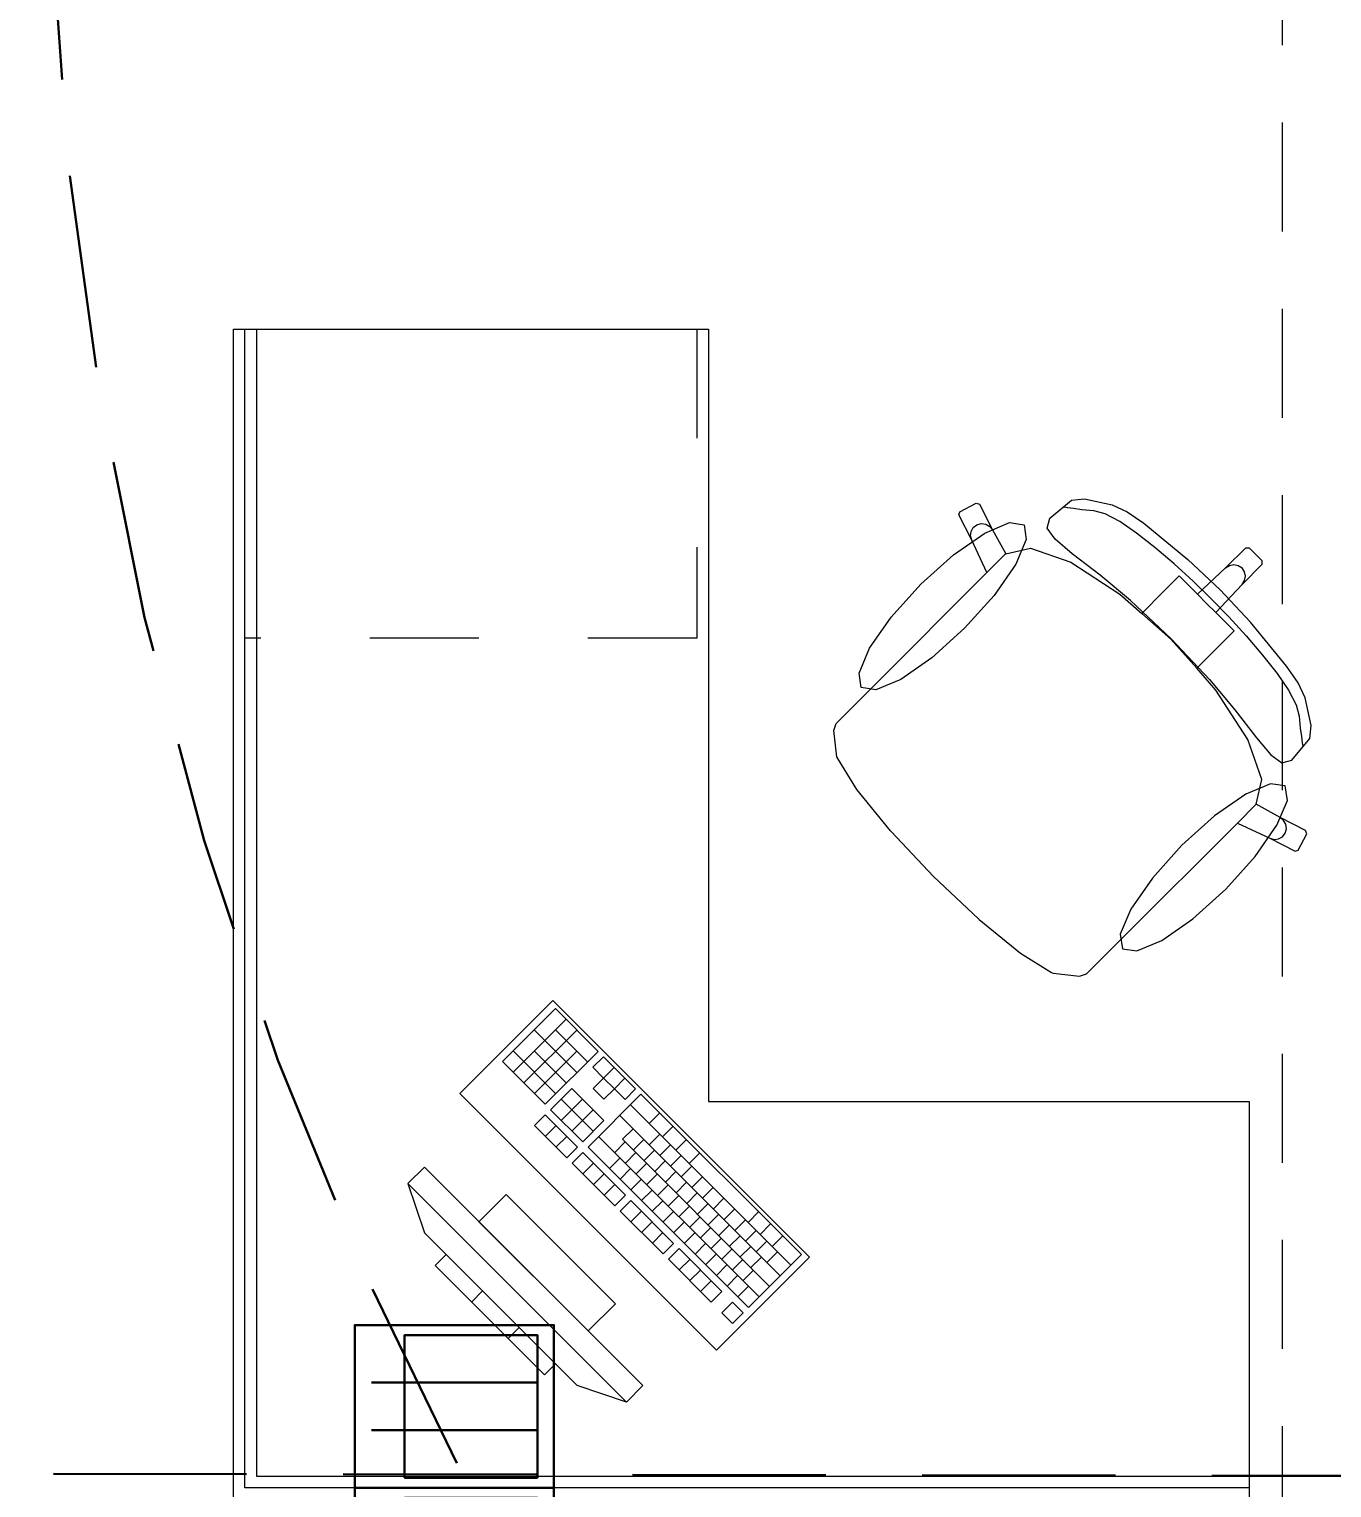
# Model space of a CAD drawing. Header units: inches. Extents: x -19 to 5698, y -728 to 92.
# Drawn here: x 113.947 to 115.634, y 12.101 to 13.99 of the extents above; entities that cross this region are included whole.
import ezdxf

# ---------------------------------------------------------------- set-up
doc = ezdxf.new("R2010")
doc.units = ezdxf.units.IN
doc.header["$MEASUREMENT"] = 0
for name, pattern in [('HIDDEN', [0.375, 0.25, -0.125]), ('Hidden Line', [0.195611, 0.141111, -0.0545]), ('Rayas', [0.282222, 0.141111, -0.141111])]:
    doc.linetypes.add(name, pattern=pattern)
doc.layers.get('0').update_dxf_attribs({"color": 61})
doc.layers.add('00 conduct tomacorr', color=120, linetype='HIDDEN', lineweight=30)
doc.layers.add('08 _ STR _ EXT _ 09 Vigas', color=251, linetype='Continuous')
doc.layers.add('Interior - Mobiliario', color=7, linetype='Continuous')

# ---------------------------------------------------------------- blocks, each defined once
blk = doc.blocks.new('CAJA POP UP 6 MODULOS')
at = {"layer": '00 conduct tomacorr', "linetype": 'Continuous'}
for p, q in [((-0.095, -0.165), (-0.095, -0.0151)), ((-0.052, -0.165), (-0.052, -0.0151)), ((0.052, -0.165), (0.052, -0.0151)), ((0.095, -0.165), (0.095, -0.0151)), ((0, -0.165), (0, -0.18))]:
    blk.add_line(p, q, dxfattribs=at)
for points in [[(-0.147, 0), (0.147, 0), (0.147, -0.18), (-0.147, -0.18)], [(0, 0), (0.147, 0), (0.147, -0.18), (0, -0.18)]]:
    blk.add_lwpolyline(points, close=True, dxfattribs=at)
for points in [[(-0.138, -0.045), (-0.009, -0.045), (-0.009, -0.165), (-0.138, -0.165), (-0.138, -0.045)], [(0.009, -0.045), (0.138, -0.045), (0.138, -0.165), (0.009, -0.165), (0.009, -0.045)]]:
    blk.add_lwpolyline(points, dxfattribs=at)
at = {"color": 1, "insert": (-0.1807, -0.168), "char_height": 0.05, "attachment_point": 1, "rotation": 180}
blk.add_mtext_dynamic_manual_height_columns('{\\fVerdana|b0|i0|c0|p34;2T}', width=0.000481, gutter_width=0.1561, heights=[0], dxfattribs=at)

msp = doc.modelspace()

# ---------------------------------------------------------------- linework, layer by layer
at = {"layer": '00 conduct tomacorr'}
msp.add_line((106.4788, 12.1324), (120.8975, 12.1077, 0.0001), dxfattribs=at)
msp.add_arc((118.7198, 14.3075), 4.7471, 149.9239, 207.6939, dxfattribs=at)
at = {"layer": '08 _ STR _ EXT _ 09 Vigas', "color": 251, "linetype": 'Hidden Line', "lineweight": 13, "true_color": 0x636466}
msp.add_line((115.57, 7.7), (115.57, 16.9), dxfattribs=at)
at = {"layer": 'Interior - Mobiliario', "color": 175, "linetype": 'Continuous', "lineweight": 13}
for p, q in [((114.2118, 13.6013), (114.2418, 13.6013)), ((114.2118, 12.1163), (114.2118, 13.6013)), ((114.2418, 13.6013), (114.2418, 12.1163)), ((115.1522, 13.3651), (115.1736, 13.3759)), ((115.1736, 13.3759), (115.1777, 13.3746)), ((115.1777, 13.3746), (115.1946, 13.3415)), ((115.269, 13.3566), (115.2969, 13.3798)), ((115.2916, 13.3701), (115.2871, 13.3709)), ((115.2969, 13.3798), (115.3136, 13.3816)), ((115.3136, 13.3816), (115.3498, 13.3739)), ((115.3498, 13.3739), (115.369, 13.3649)), ((115.1509, 13.3611), (115.1522, 13.3651)), ((115.1679, 13.328), (115.1509, 13.3611)), ((115.2656, 13.3437), (115.269, 13.3566)), ((115.2996, 13.3693), (115.2916, 13.3701)), ((115.3104, 13.3673), (115.2996, 13.3693)), ((115.3258, 13.3661), (115.3104, 13.3673)), ((115.3405, 13.3622), (115.3258, 13.3661)), ((115.3594, 13.3523), (115.3405, 13.3622)), ((115.3812, 13.3374), (115.3594, 13.3523)), ((115.369, 13.3649), (115.3907, 13.35)), ((115.1663, 13.3336), (115.167, 13.3394)), ((115.1679, 13.328), (115.1663, 13.3336)), ((115.167, 13.3394), (115.1698, 13.3445)), ((115.1698, 13.3445), (115.1744, 13.3481)), ((115.1744, 13.3481), (115.18, 13.3497)), ((115.18, 13.3497), (115.1859, 13.349)), ((115.1859, 13.349), (115.191, 13.3461)), ((115.191, 13.3461), (115.1946, 13.3415)), ((115.1946, 13.3415), (115.2119, 13.3105)), ((115.2756, 13.3293), (115.2656, 13.3437)), ((115.405, 13.3188), (115.3812, 13.3374)), ((115.3907, 13.35), (115.4474, 13.3032)), ((115.1875, 13.2862), (115.1679, 13.328)), ((115.2119, 13.3105), (115.2439, 13.3179)), ((115.2439, 13.3179), (115.2959, 13.2996)), ((115.2979, 13.3107), (115.2756, 13.3293)), ((115.4298, 13.2977), (115.405, 13.3188)), ((115.4965, 13.2923), (115.5226, 13.3184)), ((115.5226, 13.3184), (115.5269, 13.3184)), ((115.5269, 13.3184), (115.5354, 13.3098)), ((115.2117, 13.3104), (115.1875, 13.2862)), ((115.2117, 13.3104), (115.2119, 13.3105)), ((115.2959, 13.2996), (115.3597, 13.2582)), ((115.3341, 13.2828), (115.2979, 13.3107)), ((115.4544, 13.2751), (115.4298, 13.2977)), ((115.4474, 13.3032), (115.4896, 13.2641)), ((115.4965, 13.2923), (115.5014, 13.2956)), ((115.5014, 13.2956), (115.5071, 13.2967)), ((115.5071, 13.2967), (115.5129, 13.2955)), ((115.5129, 13.2955), (115.5178, 13.2922)), ((115.5179, 13.271), (115.544, 13.2971)), ((115.5439, 13.3013), (115.5354, 13.3098)), ((115.544, 13.2971), (115.5439, 13.3013)), ((115.0396, 13.1383), (115.1875, 13.2862)), ((115.3734, 13.2501), (115.3341, 13.2828)), ((115.4152, 13.2608), (115.4364, 13.282)), ((115.4364, 13.282), (115.46, 13.2583)), ((115.46, 13.2583), (115.4965, 13.2923)), ((115.521, 13.2873), (115.5178, 13.2922)), ((115.5222, 13.2816), (115.521, 13.2873)), ((115.5211, 13.2758), (115.5222, 13.2816)), ((115.3597, 13.2582), (115.3878, 13.2334)), ((115.3878, 13.2334), (115.4152, 13.2608)), ((115.4779, 13.2523), (115.4544, 13.2751)), ((115.46, 13.2583), (115.4719, 13.2464)), ((115.4839, 13.2344), (115.5179, 13.271)), ((115.5287, 13.2219), (115.4896, 13.2641)), ((115.5179, 13.271), (115.5211, 13.2758)), ((115.4261, 13.2006), (115.3734, 13.2501)), ((115.4839, 13.2344), (115.4719, 13.2464)), ((115.4779, 13.2523), (115.5007, 13.2288)), ((115.3878, 13.2334), (115.4257, 13.2001)), ((115.5075, 13.2108), (115.4839, 13.2344)), ((115.5007, 13.2288), (115.5232, 13.2042)), ((115.5755, 13.1652), (115.5287, 13.2219)), ((115.4864, 13.1897), (115.5075, 13.2108)), ((115.5232, 13.2042), (115.5444, 13.1795)), ((115.459, 13.1623), (115.4257, 13.2001)), ((115.4261, 13.2006), (115.4756, 13.1478)), ((115.459, 13.1623), (115.4864, 13.1897)), ((115.5444, 13.1795), (115.563, 13.1557)), ((115.5904, 13.1435), (115.5755, 13.1652)), ((115.4838, 13.1341), (115.459, 13.1623)), ((115.4756, 13.1478), (115.5083, 13.1085)), ((115.563, 13.1557), (115.5778, 13.1338)), ((115.0141, 13.1128), (115.0396, 13.1383)), ((115.5251, 13.0703), (115.4838, 13.1341)), ((115.5778, 13.1338), (115.5878, 13.115)), ((115.5994, 13.1242), (115.5904, 13.1435)), ((114.9922, 13.0909), (115.0141, 13.1128)), ((115.5083, 13.1085), (115.5363, 13.0724)), ((115.5878, 13.115), (115.5917, 13.1002)), ((115.6072, 13.0881), (115.5994, 13.1242)), ((114.9893, 13.0816), (114.9922, 13.0909)), ((115.5917, 13.1002), (115.5928, 13.0848)), ((115.6053, 13.0713), (115.6072, 13.0881)), ((114.9933, 13.0477), (114.9893, 13.0816)), ((115.5435, 13.0184), (115.5251, 13.0703)), ((115.5363, 13.0724), (115.5549, 13.0501)), ((115.5821, 13.0435), (115.6053, 13.0713)), ((115.5928, 13.0848), (115.5949, 13.0741)), ((115.5949, 13.0741), (115.5957, 13.066)), ((115.5549, 13.0501), (115.5692, 13.0401)), ((115.5957, 13.066), (115.5965, 13.0615)), ((114.9942, 13.0455), (114.9933, 13.0477)), ((115.0191, 13.0055), (114.9942, 13.0455)), ((115.5692, 13.0401), (115.5821, 13.0435)), ((115.536, 12.9864), (115.5435, 13.0184)), ((115.0627, 12.9518), (115.0191, 13.0055)), ((115.536, 12.9862), (115.5117, 12.962)), ((115.536, 12.9862), (115.536, 12.9864)), ((115.567, 12.9691), (115.536, 12.9864)), ((115.3639, 12.8141), (115.5117, 12.962)), ((115.5117, 12.962), (115.5535, 12.9424)), ((115.5716, 12.9654), (115.567, 12.9691)), ((115.6001, 12.9521), (115.567, 12.9691)), ((115.5745, 12.9603), (115.5716, 12.9654)), ((115.5752, 12.9545), (115.5745, 12.9603)), ((115.0634, 12.951), (115.0627, 12.9518)), ((115.1182, 12.8927), (115.0634, 12.951)), ((115.5535, 12.9424), (115.5592, 12.9408)), ((115.5535, 12.9424), (115.5866, 12.9254)), ((115.5592, 12.9408), (115.565, 12.9414)), ((115.565, 12.9414), (115.5701, 12.9443)), ((115.5701, 12.9443), (115.5737, 12.9488)), ((115.5737, 12.9488), (115.5752, 12.9545)), ((115.5906, 12.9267), (115.6015, 12.9481)), ((115.6015, 12.9481), (115.6001, 12.9521)), ((115.5866, 12.9254), (115.5906, 12.9267)), ((115.1182, 12.8927), (115.1765, 12.8378)), ((115.1765, 12.8378), (115.1774, 12.8371)), ((115.1774, 12.8371), (115.231, 12.7936)), ((115.3384, 12.7886), (115.3639, 12.8141)), ((115.231, 12.7936), (115.2711, 12.7686)), ((115.3164, 12.7666), (115.3384, 12.7886)), ((115.2711, 12.7686), (115.2732, 12.7678)), ((115.2732, 12.7678), (115.3071, 12.7638)), ((115.3071, 12.7638), (115.3164, 12.7666)), ((114.6288, 12.7217), (114.5602, 12.6531)), ((114.6842, 12.6663), (114.6288, 12.7217)), ((114.6426, 12.7079), (114.574, 12.6393)), ((114.6565, 12.694), (114.5879, 12.6255)), ((114.6567, 12.6389), (114.6013, 12.6943)), ((114.6704, 12.6526), (114.6289, 12.6942)), ((114.6293, 12.6115), (114.5739, 12.6669)), ((114.643, 12.6252), (114.6015, 12.6667)), ((114.6566, 12.6665), (114.6017, 12.6116)), ((114.6156, 12.5978), (114.6842, 12.6663)), ((114.6911, 12.6594), (114.6774, 12.6457)), ((114.7326, 12.6179), (114.6911, 12.6594)), ((114.5602, 12.6531), (114.6156, 12.5978)), ((114.6774, 12.6457), (114.6912, 12.6318)), ((114.7049, 12.6456), (114.6912, 12.6318)), ((114.6499, 12.6183), (114.6225, 12.5908)), ((114.6915, 12.5767), (114.6499, 12.6183)), ((114.6912, 12.6318), (114.6775, 12.6181)), ((114.6775, 12.6181), (114.6914, 12.6043)), ((114.7051, 12.618), (114.6912, 12.6318)), ((114.6914, 12.6043), (114.7051, 12.618)), ((114.7188, 12.6317), (114.7051, 12.618)), ((114.7051, 12.618), (114.7189, 12.6041)), ((114.7189, 12.6041), (114.7326, 12.6179)), ((114.6778, 12.563), (114.6362, 12.6045)), ((114.6638, 12.6044), (114.6364, 12.577)), ((114.7395, 12.6109), (114.671, 12.5424)), ((114.9335, 12.3895), (114.7258, 12.5972)), ((114.9473, 12.4032), (114.7395, 12.6109)), ((114.6157, 12.584), (114.6019, 12.5703)), ((114.6572, 12.5424), (114.6157, 12.584)), ((114.6225, 12.5908), (114.6641, 12.5493)), ((114.6776, 12.5906), (114.6502, 12.5631)), ((114.9198, 12.3758), (114.7121, 12.5835)), ((114.7638, 12.5867), (114.7501, 12.573)), ((114.6019, 12.5703), (114.6435, 12.5287)), ((114.6295, 12.5701), (114.6158, 12.5564)), ((114.6641, 12.5493), (114.6915, 12.5767)), ((114.7294, 12.5662), (114.7157, 12.5525)), ((114.7639, 12.5591), (114.7502, 12.5454)), ((114.7811, 12.5694), (114.7674, 12.5557)), ((114.6434, 12.5563), (114.6296, 12.5426)), ((114.6435, 12.5287), (114.6572, 12.5424)), ((114.671, 12.5424), (114.8787, 12.3347)), ((114.8924, 12.3484), (114.6847, 12.5561)), ((114.7192, 12.549), (114.7055, 12.5353)), ((114.9061, 12.3621), (114.7157, 12.5525)), ((114.7433, 12.5523), (114.7296, 12.5386)), ((114.7778, 12.5453), (114.764, 12.5316)), ((114.7984, 12.5521), (114.7847, 12.5384)), ((114.6641, 12.5355), (114.6504, 12.5218)), ((114.6504, 12.5218), (114.7058, 12.4664)), ((114.7195, 12.4801), (114.6641, 12.5355)), ((114.678, 12.5217), (114.6643, 12.5079)), ((114.7124, 12.5284), (114.6987, 12.5147)), ((114.733, 12.5352), (114.7193, 12.5215)), ((114.7469, 12.5213), (114.7332, 12.5076)), ((114.7571, 12.5385), (114.7434, 12.5248)), ((114.771, 12.5247), (114.7573, 12.5109)), ((114.7916, 12.5314), (114.7779, 12.5177)), ((114.8157, 12.5348), (114.802, 12.5211)), ((114.4591, 12.5164), (114.4379, 12.4952)), ((114.7419, 12.2336), (114.4591, 12.5164)), ((114.6918, 12.5078), (114.6781, 12.4941)), ((114.7262, 12.5145), (114.7125, 12.5008)), ((114.7607, 12.5075), (114.747, 12.4938)), ((114.7848, 12.5108), (114.7711, 12.4971)), ((114.8055, 12.5176), (114.7917, 12.5039)), ((114.8193, 12.5037), (114.8056, 12.49)), ((114.4379, 12.4952), (114.7207, 12.2123)), ((114.4379, 12.4952), (114.4591, 12.4315)), ((114.7057, 12.494), (114.692, 12.4803)), ((114.7401, 12.5007), (114.7264, 12.487)), ((114.7539, 12.4868), (114.7402, 12.4731)), ((114.7746, 12.4936), (114.7609, 12.4799)), ((114.7987, 12.497), (114.785, 12.4832)), ((114.8332, 12.4899), (114.8194, 12.4762)), ((114.5652, 12.481), (114.5298, 12.4457)), ((114.7066, 12.3396), (114.5652, 12.481)), ((114.7058, 12.4664), (114.7195, 12.4801)), ((114.7264, 12.4732), (114.7127, 12.4595)), ((114.7818, 12.4178), (114.7264, 12.4732)), ((114.7678, 12.473), (114.7541, 12.4593)), ((114.7884, 12.4798), (114.7747, 12.4661)), ((114.8023, 12.4659), (114.7886, 12.4522)), ((114.8125, 12.4831), (114.7988, 12.4694)), ((114.8264, 12.4693), (114.8126, 12.4556)), ((114.847, 12.4761), (114.8333, 12.4623)), ((114.5298, 12.4457), (114.6712, 12.3043)), ((114.7127, 12.4595), (114.7681, 12.4041)), ((114.7403, 12.4593), (114.7266, 12.4456)), ((114.7816, 12.4591), (114.7679, 12.4454)), ((114.8161, 12.4521), (114.8024, 12.4384)), ((114.8402, 12.4554), (114.8265, 12.4417)), ((114.8608, 12.4622), (114.8471, 12.4485)), ((114.8747, 12.4484), (114.861, 12.4346)), ((114.8919, 12.4586), (114.8782, 12.4449)), ((114.6571, 12.2336), (114.4591, 12.4315)), ((114.7541, 12.4455), (114.7404, 12.4318)), ((114.768, 12.4317), (114.7543, 12.4179)), ((114.7955, 12.4453), (114.7818, 12.4316)), ((114.8093, 12.4315), (114.7956, 12.4177)), ((114.83, 12.4382), (114.8162, 12.4245)), ((114.8541, 12.4416), (114.8403, 12.4279)), ((114.8679, 12.4277), (114.8542, 12.414)), ((114.8885, 12.4345), (114.8748, 12.4208)), ((114.9074, 12.443), (114.8937, 12.4293)), ((114.923, 12.4275), (114.9093, 12.4137)), ((114.7681, 12.4041), (114.7818, 12.4178)), ((114.7888, 12.4109), (114.775, 12.3972)), ((114.8441, 12.3555), (114.7888, 12.4109)), ((114.8232, 12.4176), (114.8095, 12.4039)), ((114.8438, 12.4244), (114.8301, 12.4107)), ((114.8577, 12.4105), (114.8439, 12.3968)), ((114.8818, 12.4139), (114.868, 12.4002)), ((114.9024, 12.4207), (114.8887, 12.407)), ((114.4874, 12.4033), (114.4732, 12.3891)), ((114.4732, 12.3891), (114.6147, 12.2477)), ((114.6288, 12.2618), (114.4874, 12.4033)), ((114.775, 12.3972), (114.8304, 12.3418)), ((114.8026, 12.397), (114.7889, 12.3833)), ((114.837, 12.4038), (114.8233, 12.39)), ((114.8509, 12.3899), (114.8372, 12.3762)), ((114.8715, 12.3967), (114.8578, 12.383)), ((114.8787, 12.3347), (114.9473, 12.4032)), ((114.8956, 12.4), (114.8819, 12.3863)), ((114.9162, 12.4068), (114.9025, 12.3931)), ((114.8164, 12.3832), (114.8027, 12.3695)), ((114.8647, 12.3761), (114.851, 12.3623)), ((114.8853, 12.3829), (114.8716, 12.3691)), ((114.5345, 12.3561), (114.5204, 12.342)), ((114.8303, 12.3693), (114.8166, 12.3556)), ((114.8304, 12.3418), (114.8441, 12.3555)), ((114.8786, 12.3622), (114.8648, 12.3485)), ((114.6712, 12.3043), (114.7066, 12.3396)), ((114.858, 12.3416), (114.8443, 12.3279)), ((114.8718, 12.3278), (114.858, 12.3416)), ((114.8443, 12.3279), (114.8581, 12.3141)), ((114.8581, 12.3141), (114.8718, 12.3278)), ((114.5817, 12.309), (114.5675, 12.2948)), ((114.6147, 12.2477), (114.6288, 12.2618)), ((114.7207, 12.2123), (114.6571, 12.2336)), ((114.7207, 12.2123), (114.7419, 12.2336)), ((114.2118, 12.0863), (114.2118, 12.1163)), ((114.2418, 12.1163), (115.5268, 12.1163)), ((115.5268, 12.1163), (115.5268, 12.0863))]:
    msp.add_line(p, q, dxfattribs=at)
at = {"layer": 'Interior - Mobiliario', "color": 175, "linetype": 'Rayas', "lineweight": 13}
for p, q in [((114.8118, 13.6013), (114.8118, 13.2013)), ((114.8118, 13.2013), (114.2268, 13.2013))]:
    msp.add_line(p, q, dxfattribs=at)
at = {"layer": 'Interior - Mobiliario', "color": 175, "linetype": 'Continuous', "lineweight": 13, "flags": 128}
for points in [[(114.2268, 12.1013), (114.2268, 13.6013), (114.8268, 13.6013), (114.8268, 12.6013), (115.5268, 12.6013), (115.5268, 12.1013)], [(115.1017, 13.2711), (115.1442, 13.3093), (115.1846, 13.3373), (115.2166, 13.3509), (115.2355, 13.348), (115.2384, 13.3291), (115.2248, 13.297), (115.1968, 13.2567), (115.1586, 13.2142), (115.1162, 13.176), (115.0758, 13.148), (115.0437, 13.1344), (115.0248, 13.1373), (115.0219, 13.1562), (115.0355, 13.1883), (115.0636, 13.2286)], [(115.4966, 12.8762), (115.5348, 12.9187), (115.5628, 12.959), (115.5764, 12.9911), (115.5735, 13.01), (115.5546, 13.0129), (115.5226, 12.9993), (115.4822, 12.9712), (115.4397, 12.9331), (115.4016, 12.8906), (115.3736, 12.8503), (115.3599, 12.8182), (115.3628, 12.7993), (115.3817, 12.7964), (115.4138, 12.81), (115.4542, 12.838)], [(114.8374, 12.2795), (114.9576, 12.3997), (114.6253, 12.7321), (114.5051, 12.6119)]]:
    msp.add_lwpolyline(points, close=True, dxfattribs=at)

# ---------------------------------------------------------------- block references
at = {"layer": '00 conduct tomacorr', "xscale": 1.432830642179531, "yscale": 1.432830642179531, "zscale": 1.432830642179531, "rotation": 89.99999999999997}
msp.add_blockref('CAJA POP UP 6 MODULOS', (114.369, 12.1013), dxfattribs=at)

doc.saveas('drawing.dxf')
